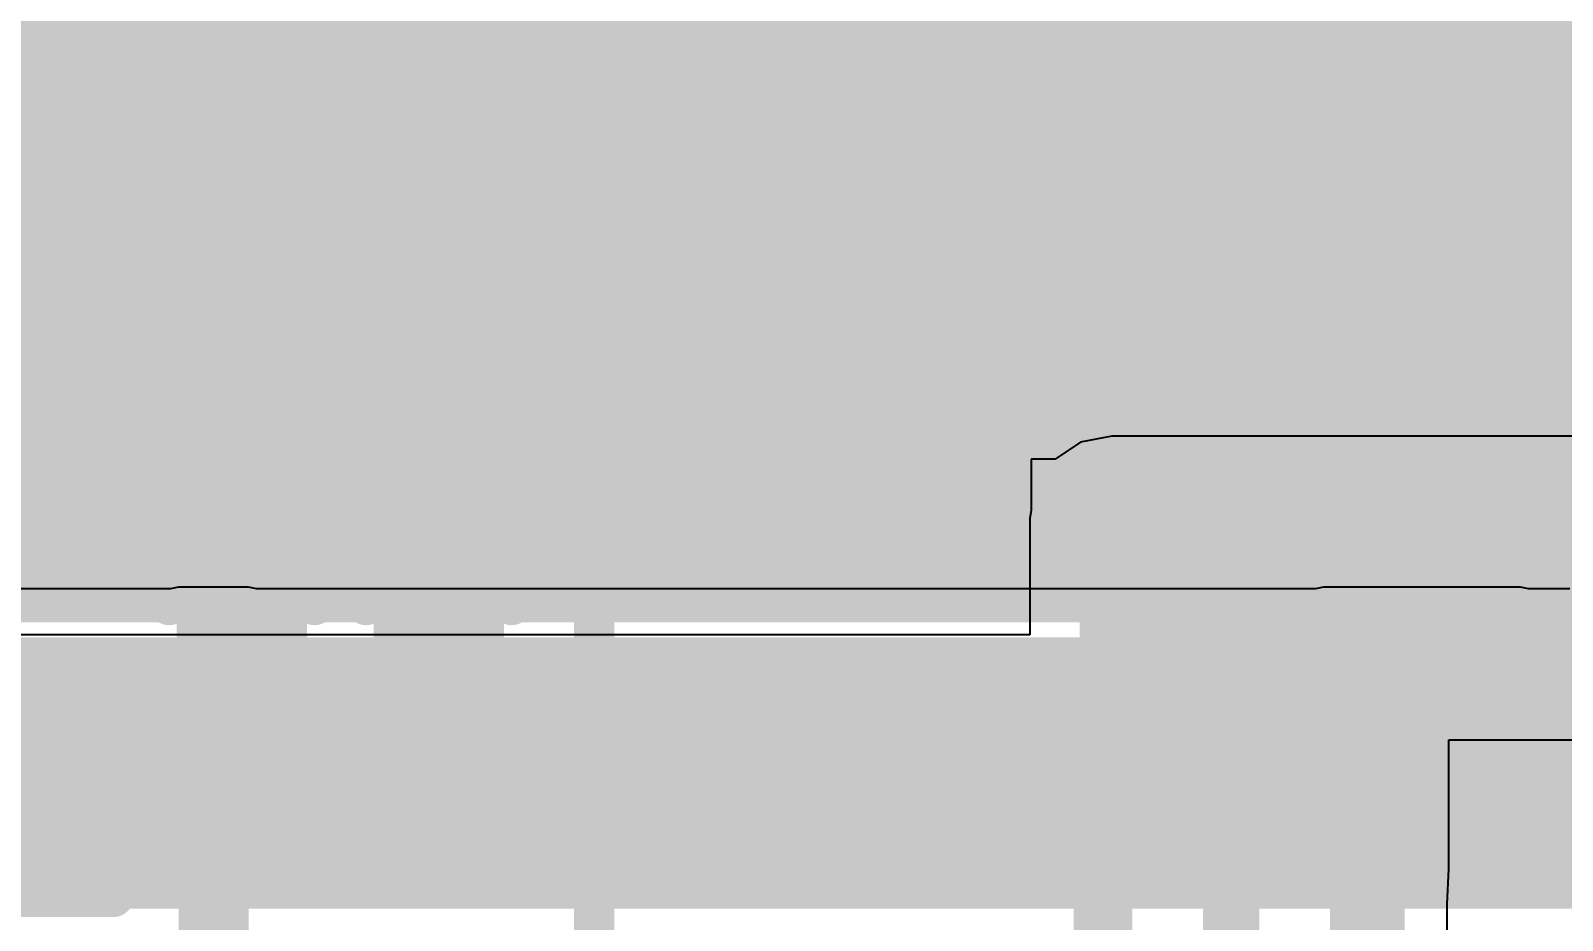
# Model space of a CAD drawing. Header units: millimetres. Extents: x -0.24 to 4.31, y 0 to 2.89.
# Drawn here: x 0.0995 to 0.2891, y 0.3333 to 0.4435 of the extents above; entities that cross this region are included whole.
import ezdxf

# ---------------------------------------------------------------- set-up
doc = ezdxf.new("R2010")
doc.units = ezdxf.units.MM
doc.header["$MEASUREMENT"] = 0
for name, color, linetype in [('BottomLayer', 5, 'Continuous'), ('BottomPaste', 16, 'Continuous'), ('BottomSolder', 6, 'Continuous'), ('TopLayer', 1, 'Continuous'), ('TopOverlay', 2, 'Continuous'), ('TopPaste', 8, 'Continuous'), ('TopSolder', 216, 'Continuous'), ('ViaHoleLayer', 16, 'Continuous')]:
    doc.layers.add(name, color=color, linetype=linetype)
doc.styles.add('Arial', font='arial.ttf', dxfattribs={"height": 0.2})

# ---------------------------------------------------------------- blocks, each defined once
blk = doc.blocks.new('QFNWB_56__7_7__B_29')
at = {"layer": 'BottomLayer'}
for points in [[(0.1122, 0.1122), (0.1122, -0.1122), (-0.1122, -0.1122), (-0.1122, 0.1122)], [(-0.14764, 0.09094), (-0.12205, 0.09094), (-0.12205, 0.08228), (-0.14764, 0.08228)], [(-0.14764, 0.0752), (-0.12205, 0.0752), (-0.12205, 0.06654), (-0.14764, 0.06654)], [(-0.14764, 0.05945), (-0.12205, 0.05945), (-0.12205, 0.05079), (-0.14764, 0.05079)], [(-0.14764, 0.0437), (-0.12205, 0.0437), (-0.12205, 0.03504), (-0.14764, 0.03504)], [(-0.14764, 0.02795), (-0.12205, 0.02795), (-0.12205, 0.01929), (-0.14764, 0.01929)], [(-0.14764, 0.0122), (-0.12205, 0.0122), (-0.12205, 0.00354), (-0.14764, 0.00354)], [(-0.14764, -0.00354), (-0.12205, -0.00354), (-0.12205, -0.0122), (-0.14764, -0.0122)], [(-0.14764, -0.01929), (-0.12205, -0.01929), (-0.12205, -0.02795), (-0.14764, -0.02795)], [(-0.14764, -0.03504), (-0.12205, -0.03504), (-0.12205, -0.0437), (-0.14764, -0.0437)], [(-0.14764, -0.05079), (-0.12205, -0.05079), (-0.12205, -0.05945), (-0.14764, -0.05945)], [(-0.14764, -0.06654), (-0.12205, -0.06654), (-0.12205, -0.0752), (-0.14764, -0.0752)], [(-0.14764, -0.08228), (-0.12205, -0.08228), (-0.12205, -0.09094), (-0.14764, -0.09094)]]:
    blk.add_hatch(color=5, dxfattribs=at).paths.add_polyline_path(points)
at = {"layer": 'BottomPaste'}
for points in [[(0.1122, 0.1122), (0.1122, -0.1122), (-0.1122, -0.1122), (-0.1122, 0.1122)], [(-0.14764, 0.09094), (-0.12205, 0.09094), (-0.12205, 0.08228), (-0.14764, 0.08228)], [(-0.14764, 0.0752), (-0.12205, 0.0752), (-0.12205, 0.06654), (-0.14764, 0.06654)], [(-0.14764, 0.05945), (-0.12205, 0.05945), (-0.12205, 0.05079), (-0.14764, 0.05079)], [(-0.14764, 0.0437), (-0.12205, 0.0437), (-0.12205, 0.03504), (-0.14764, 0.03504)], [(-0.14764, 0.02795), (-0.12205, 0.02795), (-0.12205, 0.01929), (-0.14764, 0.01929)], [(-0.14764, 0.0122), (-0.12205, 0.0122), (-0.12205, 0.00354), (-0.14764, 0.00354)], [(-0.14764, -0.00354), (-0.12205, -0.00354), (-0.12205, -0.0122), (-0.14764, -0.0122)], [(-0.14764, -0.01929), (-0.12205, -0.01929), (-0.12205, -0.02795), (-0.14764, -0.02795)], [(-0.14764, -0.03504), (-0.12205, -0.03504), (-0.12205, -0.0437), (-0.14764, -0.0437)], [(-0.14764, -0.05079), (-0.12205, -0.05079), (-0.12205, -0.05945), (-0.14764, -0.05945)], [(-0.14764, -0.06654), (-0.12205, -0.06654), (-0.12205, -0.0752), (-0.14764, -0.0752)], [(-0.14764, -0.08228), (-0.12205, -0.08228), (-0.12205, -0.09094), (-0.14764, -0.09094)]]:
    blk.add_hatch(color=16, dxfattribs=at).paths.add_polyline_path(points)
at = {"layer": 'BottomSolder'}
for points in [[(0.1162, 0.1162), (0.1162, -0.1162), (-0.1162, -0.1162), (-0.1162, 0.1162)], [(-0.15164, 0.09494), (-0.11805, 0.09494), (-0.11805, 0.07828), (-0.15164, 0.07828)], [(-0.15164, 0.0792), (-0.11805, 0.0792), (-0.11805, 0.06254), (-0.15164, 0.06254)], [(-0.15164, 0.06345), (-0.11805, 0.06345), (-0.11805, 0.04679), (-0.15164, 0.04679)], [(-0.15164, 0.0477), (-0.11805, 0.0477), (-0.11805, 0.03104), (-0.15164, 0.03104)], [(-0.15164, 0.03195), (-0.11805, 0.03195), (-0.11805, 0.01529), (-0.15164, 0.01529)], [(-0.15164, 0.0162), (-0.11805, 0.0162), (-0.11805, -0.00046), (-0.15164, -0.00046)], [(-0.15164, 0.00046), (-0.11805, 0.00046), (-0.11805, -0.0162), (-0.15164, -0.0162)], [(-0.15164, -0.01529), (-0.11805, -0.01529), (-0.11805, -0.03195), (-0.15164, -0.03195)], [(-0.15164, -0.03104), (-0.11805, -0.03104), (-0.11805, -0.0477), (-0.15164, -0.0477)], [(-0.15164, -0.04679), (-0.11805, -0.04679), (-0.11805, -0.06345), (-0.15164, -0.06345)], [(-0.15164, -0.06254), (-0.11805, -0.06254), (-0.11805, -0.0792), (-0.15164, -0.0792)], [(-0.15164, -0.07828), (-0.11805, -0.07828), (-0.11805, -0.09495), (-0.15164, -0.09495)], [(-0.15164, -0.09403), (-0.11805, -0.09403), (-0.11805, -0.11069), (-0.15164, -0.11069)]]:
    blk.add_hatch(color=6, dxfattribs=at).paths.add_polyline_path(points)
blk = doc.blocks.new('CAP_0201_34')
at = {"layer": 'TopLayer'}
for points in [[(-0.01772, 0.00591), (-0.00591, 0.00591), (-0.00591, -0.00591), (-0.01772, -0.00591)], [(0.00591, 0.00591), (0.01772, 0.00591), (0.01772, -0.00591), (0.00591, -0.00591)]]:
    blk.add_hatch(color=1, dxfattribs=at).paths.add_polyline_path(points)
at = {"layer": 'TopPaste'}
for points in [[(-0.01772, 0.00591), (-0.00591, 0.00591), (-0.00591, -0.00591), (-0.01772, -0.00591)], [(0.00591, 0.00591), (0.01772, 0.00591), (0.01772, -0.00591), (0.00591, -0.00591)]]:
    blk.add_hatch(color=8, dxfattribs=at).paths.add_polyline_path(points)
at = {"layer": 'TopSolder'}
for points in [[(-0.01988, 0.00807), (-0.00374, 0.00807), (-0.00374, -0.00807), (-0.01988, -0.00807)], [(0.00374, 0.00807), (0.01988, 0.00807), (0.01988, -0.00807), (0.00374, -0.00807)]]:
    blk.add_hatch(color=216, dxfattribs=at).paths.add_polyline_path(points)
at = {"layer": 'TopOverlay', "const_width": 0.005}
for points in [[(-0.008, 0.009), (-0.021, 0.009)], [(-0.021, -0.009), (-0.021, 0.009)], [(0.021, 0.009), (0.008, 0.009)], [(0.021, -0.009), (0.021, 0.009)], [(-0.008, -0.009), (-0.021, -0.009)], [(0.021, -0.009), (0.008, -0.009)]]:
    blk.add_lwpolyline(points, dxfattribs=at)
at = {"layer": 'TopOverlay', "const_width": 0.0025}
for points in [[(-0.02225, 0.009, 1), (-0.01975, 0.009, 1)], [(-0.02225, 0.009, 1), (-0.01975, 0.009, 1)], [(-0.00925, 0.009, 1), (-0.00675, 0.009, 1)], [(0.00675, 0.009, 1), (0.00925, 0.009, 1)], [(0.01975, 0.009, 1), (0.02225, 0.009, 1)], [(0.01975, 0.009, 1), (0.02225, 0.009, 1)], [(-0.02225, -0.009, 1), (-0.01975, -0.009, 1)], [(-0.02225, -0.009, 1), (-0.01975, -0.009, 1)], [(-0.00925, -0.009, 1), (-0.00675, -0.009, 1)], [(0.00675, -0.009, 1), (0.00925, -0.009, 1)], [(0.01975, -0.009, 1), (0.02225, -0.009, 1)], [(0.01975, -0.009, 1), (0.02225, -0.009, 1)]]:
    blk.add_lwpolyline(points, format="xyb", close=True, dxfattribs=at)
blk = doc.blocks.new('IND_0603__1608_M_______56')
at = {"layer": 'TopLayer'}
for points in [[(-0.03937, 0.01575), (-0.01575, 0.01575), (-0.01575, -0.01575), (-0.03937, -0.01575)], [(0.01575, 0.01575), (0.03937, 0.01575), (0.03937, -0.01575), (0.01575, -0.01575)]]:
    blk.add_hatch(color=1, dxfattribs=at).paths.add_polyline_path(points)
at = {"layer": 'TopPaste'}
for points in [[(-0.03937, 0.01575), (-0.01575, 0.01575), (-0.01575, -0.01575), (-0.03937, -0.01575)], [(0.01575, 0.01575), (0.03937, 0.01575), (0.03937, -0.01575), (0.01575, -0.01575)]]:
    blk.add_hatch(color=8, dxfattribs=at).paths.add_polyline_path(points)
at = {"layer": 'TopSolder'}
for points in [[(-0.04337, 0.01975), (-0.01175, 0.01975), (-0.01175, -0.01975), (-0.04337, -0.01975)], [(0.01175, 0.01975), (0.04337, 0.01975), (0.04337, -0.01975), (0.01175, -0.01975)]]:
    blk.add_hatch(color=216, dxfattribs=at).paths.add_polyline_path(points)
at = {"layer": 'TopOverlay', "const_width": 0.005}
for points in [[(0.009, 0.018), (-0.008, 0.018)], [(0.009, -0.018), (-0.008, -0.018)]]:
    blk.add_lwpolyline(points, dxfattribs=at)
at = {"layer": 'TopOverlay', "const_width": 0.0025}
for points in [[(-0.00925, 0.018, 1), (-0.00675, 0.018, 1)], [(0.00775, 0.018, 1), (0.01025, 0.018, 1)], [(-0.00925, -0.018, 1), (-0.00675, -0.018, 1)], [(0.00775, -0.018, 1), (0.01025, -0.018, 1)]]:
    blk.add_lwpolyline(points, format="xyb", close=True, dxfattribs=at)
blk = doc.blocks.new('CAP_0201_68')
at = {"layer": 'TopLayer'}
for points in [[(-0.01772, 0.00591), (-0.00591, 0.00591), (-0.00591, -0.00591), (-0.01772, -0.00591)], [(0.00591, 0.00591), (0.01772, 0.00591), (0.01772, -0.00591), (0.00591, -0.00591)]]:
    blk.add_hatch(color=1, dxfattribs=at).paths.add_polyline_path(points)
at = {"layer": 'TopPaste'}
for points in [[(-0.01772, 0.00591), (-0.00591, 0.00591), (-0.00591, -0.00591), (-0.01772, -0.00591)], [(0.00591, 0.00591), (0.01772, 0.00591), (0.01772, -0.00591), (0.00591, -0.00591)]]:
    blk.add_hatch(color=8, dxfattribs=at).paths.add_polyline_path(points)
at = {"layer": 'TopSolder'}
for points in [[(-0.01988, 0.00807), (-0.00374, 0.00807), (-0.00374, -0.00807), (-0.01988, -0.00807)], [(0.00374, 0.00807), (0.01988, 0.00807), (0.01988, -0.00807), (0.00374, -0.00807)]]:
    blk.add_hatch(color=216, dxfattribs=at).paths.add_polyline_path(points)
at = {"layer": 'TopOverlay', "const_width": 0.005}
for points in [[(-0.008, 0.009), (-0.021, 0.009)], [(-0.021, -0.009), (-0.021, 0.009)], [(0.021, 0.009), (0.008, 0.009)], [(0.021, -0.009), (0.021, 0.009)], [(-0.008, -0.009), (-0.021, -0.009)], [(0.021, -0.009), (0.008, -0.009)]]:
    blk.add_lwpolyline(points, dxfattribs=at)
at = {"layer": 'TopOverlay', "const_width": 0.0025}
for points in [[(-0.02225, 0.009, 1), (-0.01975, 0.009, 1)], [(-0.02225, 0.009, 1), (-0.01975, 0.009, 1)], [(-0.00925, 0.009, 1), (-0.00675, 0.009, 1)], [(0.00675, 0.009, 1), (0.00925, 0.009, 1)], [(0.01975, 0.009, 1), (0.02225, 0.009, 1)], [(0.01975, 0.009, 1), (0.02225, 0.009, 1)], [(-0.02225, -0.009, 1), (-0.01975, -0.009, 1)], [(-0.02225, -0.009, 1), (-0.01975, -0.009, 1)], [(-0.00925, -0.009, 1), (-0.00675, -0.009, 1)], [(0.00675, -0.009, 1), (0.00925, -0.009, 1)], [(0.01975, -0.009, 1), (0.02225, -0.009, 1)], [(0.01975, -0.009, 1), (0.02225, -0.009, 1)]]:
    blk.add_lwpolyline(points, format="xyb", close=True, dxfattribs=at)
blk = doc.blocks.new('C___0402_69')
at = {"layer": 'TopLayer'}
for points in [[(-0.0275, -0.0125), (-0.0275, 0.0125), (-0.0095, 0.0125), (-0.0095, -0.0125)], [(0.0095, -0.0125), (0.0095, 0.0125), (0.0275, 0.0125), (0.0275, -0.0125)]]:
    blk.add_hatch(color=1, dxfattribs=at).paths.add_polyline_path(points)
at = {"layer": 'TopPaste'}
for points in [[(-0.0275, -0.0125), (-0.0275, 0.0125), (-0.0095, 0.0125), (-0.0095, -0.0125)], [(0.0095, -0.0125), (0.0095, 0.0125), (0.0275, 0.0125), (0.0275, -0.0125)]]:
    blk.add_hatch(color=8, dxfattribs=at).paths.add_polyline_path(points)
at = {"layer": 'TopSolder'}
for points in [[(-0.02986, -0.01486), (-0.02986, 0.01486), (-0.00714, 0.01486), (-0.00714, -0.01486)], [(0.00714, -0.01486), (0.00714, 0.01486), (0.02986, 0.01486), (0.02986, -0.01486)]]:
    blk.add_hatch(color=216, dxfattribs=at).paths.add_polyline_path(points)
at = {"layer": 'TopOverlay', "const_width": 0.005}
for points in [[(-0.011, 0.016), (-0.031, 0.016)], [(-0.031, -0.016), (-0.031, 0.016)], [(0.031, 0.016), (0.011, 0.016)], [(0.031, -0.016), (0.031, 0.016)], [(-0.011, -0.016), (-0.031, -0.016)], [(0.031, -0.016), (0.011, -0.016)]]:
    blk.add_lwpolyline(points, dxfattribs=at)
at = {"layer": 'TopOverlay', "const_width": 0.0025}
for points in [[(-0.03225, 0.016, 1), (-0.02975, 0.016, 1)], [(-0.03225, 0.016, 1), (-0.02975, 0.016, 1)], [(-0.01225, 0.016, 1), (-0.00975, 0.016, 1)], [(0.00975, 0.016, 1), (0.01225, 0.016, 1)], [(0.02975, 0.016, 1), (0.03225, 0.016, 1)], [(0.02975, 0.016, 1), (0.03225, 0.016, 1)], [(-0.03225, -0.016, 1), (-0.02975, -0.016, 1)], [(-0.03225, -0.016, 1), (-0.02975, -0.016, 1)], [(-0.01225, -0.016, 1), (-0.00975, -0.016, 1)], [(0.00975, -0.016, 1), (0.01225, -0.016, 1)], [(0.02975, -0.016, 1), (0.03225, -0.016, 1)], [(0.02975, -0.016, 1), (0.03225, -0.016, 1)]]:
    blk.add_lwpolyline(points, format="xyb", close=True, dxfattribs=at)

msp = doc.modelspace()

# ---------------------------------------------------------------- hatches: boundary and pattern name
at = {"layer": 'BottomLayer'}
h = msp.add_hatch(color=5, dxfattribs=at)
edge = h.paths.add_edge_path()
edge.add_arc((0.12473, 0.419), 0.01181, 0, 360)
h = msp.add_hatch(color=5, dxfattribs=at)
edge = h.paths.add_edge_path()
edge.add_arc((0.17112, 0.419), 0.01181, 0, 360)
h = msp.add_hatch(color=5, dxfattribs=at)
edge = h.paths.add_edge_path()
edge.add_arc((0.21752, 0.419), 0.01181, 0, 360)
h = msp.add_hatch(color=5, dxfattribs=at)
edge = h.paths.add_edge_path()
edge.add_arc((0.26392, 0.419), 0.01181, 0, 360)
for points in [[(0.1178, 0.2965), (0.12647, 0.2965), (0.12647, 0.36432), (0.1178, 0.36432)], [(0.25954, 0.33872), (0.28395, 0.33872), (0.28395, 0.36432), (0.25954, 0.36432)], [(0.25954, 0.33872), (0.28395, 0.33872), (0.28395, 0.35152), (0.25954, 0.35152)]]:
    msp.add_hatch(color=5, dxfattribs=at).paths.add_polyline_path(points)
at = {"layer": 'BottomSolder'}
h = msp.add_hatch(color=6, dxfattribs=at)
edge = h.paths.add_edge_path()
edge.add_arc((0.12473, 0.419), 0.01581, 0, 360)
h = msp.add_hatch(color=6, dxfattribs=at)
edge = h.paths.add_edge_path()
edge.add_arc((0.17112, 0.419), 0.01581, 0, 360)
h = msp.add_hatch(color=6, dxfattribs=at)
edge = h.paths.add_edge_path()
edge.add_arc((0.21752, 0.419), 0.01581, 0, 360)
h = msp.add_hatch(color=6, dxfattribs=at)
edge = h.paths.add_edge_path()
edge.add_arc((0.26392, 0.419), 0.01581, 0, 360)
at = {"layer": 'TopLayer'}
for points in [[(0.1, 0.391), (0.288, 0.391), (0.288, 0.58), (0.1, 0.58)], [(0.27175, 0.3911), (0.30914, 0.3911), (0.30914, 0.43007), (0.27175, 0.43007)], [(0.08123, 0.37022), (0.15592, 0.37022), (0.15592, 0.40166), (0.08123, 0.40166)], [(0.23337, 0.3658), (0.51981, 0.3658), (0.51981, 0.38306), (0.23337, 0.38306)], [(0.23337, 0.33966), (0.26487, 0.33966), (0.26487, 0.38038), (0.23337, 0.38038)], [(0.08123, 0.33966), (0.26487, 0.33966), (0.26487, 0.35841), (0.08123, 0.35841)]]:
    msp.add_hatch(color=1, dxfattribs=at).paths.add_polyline_path(points)
h = msp.add_hatch(color=1, dxfattribs=at)
edge = h.paths.add_edge_path()
edge.add_arc((0.12473, 0.419), 0.01181, 0, 360)
h = msp.add_hatch(color=1, dxfattribs=at)
edge = h.paths.add_edge_path()
edge.add_arc((0.17112, 0.419), 0.01181, 0, 360)
h = msp.add_hatch(color=1, dxfattribs=at)
edge = h.paths.add_edge_path()
edge.add_arc((0.21752, 0.419), 0.01181, 0, 360)
h = msp.add_hatch(color=1, dxfattribs=at)
edge = h.paths.add_edge_path()
edge.add_arc((0.26392, 0.419), 0.01181, 0, 360)
at = {"layer": 'TopSolder'}
h = msp.add_hatch(color=216, dxfattribs=at)
edge = h.paths.add_edge_path()
edge.add_arc((0.12473, 0.419), 0.01581, 0, 360)
h = msp.add_hatch(color=216, dxfattribs=at)
edge = h.paths.add_edge_path()
edge.add_arc((0.17112, 0.419), 0.01581, 0, 360)
h = msp.add_hatch(color=216, dxfattribs=at)
edge = h.paths.add_edge_path()
edge.add_arc((0.21752, 0.419), 0.01581, 0, 360)
h = msp.add_hatch(color=216, dxfattribs=at)
edge = h.paths.add_edge_path()
edge.add_arc((0.26392, 0.419), 0.01581, 0, 360)
at = {"layer": 'ViaHoleLayer'}
h = msp.add_hatch(color=16, dxfattribs=at)
edge = h.paths.add_edge_path()
edge.add_arc((0.12473, 0.419), 0.00591, 0, 360)
h = msp.add_hatch(color=16, dxfattribs=at)
edge = h.paths.add_edge_path()
edge.add_arc((0.17112, 0.419), 0.00591, 0, 360)
h = msp.add_hatch(color=16, dxfattribs=at)
edge = h.paths.add_edge_path()
edge.add_arc((0.21752, 0.419), 0.00591, 0, 360)
h = msp.add_hatch(color=16, dxfattribs=at)
edge = h.paths.add_edge_path()
edge.add_arc((0.26392, 0.419), 0.00591, 0, 360)

# ---------------------------------------------------------------- linework, layer by layer
at = {"layer": 'BottomLayer'}
for p, q in [((0.11682, 0.37432), (0.08095, 0.37432)), ((0.1178, 0.37451), (0.11682, 0.37432)), ((0.12647, 0.37451), (0.1178, 0.37451)), ((0.12745, 0.37432), (0.12647, 0.37451)), ((0.25855, 0.37432), (0.12745, 0.37432)), ((0.25954, 0.37451), (0.25855, 0.37432)), ((0.28395, 0.37451), (0.25954, 0.37451)), ((0.28493, 0.37432), (0.28395, 0.37451)), ((0.29005, 0.37432), (0.28493, 0.37432))]:
    msp.add_line(p, q, dxfattribs=at)
at = {"layer": 'BottomLayer', "const_width": 0.007}
for points in [[(0.23237, 0.32832), (0.23237, 0.35152)], [(0.24812, 0.32426), (0.24812, 0.35152)], [(0.26387, 0.30506), (0.26387, 0.35152)]]:
    msp.add_lwpolyline(points, dxfattribs=at)
at = {"layer": 'BottomLayer', "const_width": 0.0035}
for points in [[(0.23062, 0.35152, 1), (0.23412, 0.35152, 1)], [(0.24637, 0.35152, 1), (0.24987, 0.35152, 1)], [(0.26212, 0.35152, 1), (0.26562, 0.35152, 1)]]:
    msp.add_lwpolyline(points, format="xyb", close=True, dxfattribs=at)
at = {"layer": 'TopLayer'}
for p, q in [((0.23337, 0.39325), (0.22947, 0.39248)), ((0.30869, 0.39325), (0.23337, 0.39325)), ((0.22947, 0.39248), (0.22633, 0.39038)), ((0.22633, 0.39038), (0.22337, 0.39038)), ((0.22337, 0.39038), (0.22337, 0.38404)), ((0.22337, 0.38404), (0.22318, 0.38306)), ((0.22318, 0.38306), (0.22318, 0.36861)), ((0.22318, 0.36861), (0.08123, 0.36861)), ((0.27506, 0.34018), (0.27506, 0.3556)), ((0.27506, 0.3556), (0.51067, 0.3556)), ((0.27487, 0.33526), (0.27506, 0.33966)), ((0.27506, 0.33966), (0.27506, 0.34018)), ((0.27487, 0.29164), (0.27487, 0.33526)), ((0.27487, 0.33526), (0.27487, 0.33526))]:
    msp.add_line(p, q, dxfattribs=at)
at = {"layer": 'TopLayer', "const_width": 0.005}
msp.add_lwpolyline([(0.26392, 0.419), (0.27175, 0.41117)], dxfattribs=at)
at = {"layer": 'TopLayer', "const_width": 0.0025}
for points in [[(0.26267, 0.419, 1), (0.26517, 0.419, 1)], [(0.2705, 0.41117, 1), (0.273, 0.41117, 1)]]:
    msp.add_lwpolyline(points, format="xyb", close=True, dxfattribs=at)
at = {"layer": 'TopOverlay', "const_width": 0.005}
for points in [[(0.286, 0.44003), (0.34392, 0.44003)], [(0.286, 0.38026), (0.286, 0.44003)], [(0.068, 0.407), (0.16924, 0.407)], [(0.16924, 0.32611), (0.16924, 0.407)], [(0.286, 0.38026), (0.34392, 0.38026)]]:
    msp.add_lwpolyline(points, dxfattribs=at)
at = {"layer": 'TopOverlay', "const_width": 0.0025}
for points in [[(0.28475, 0.44003, 1), (0.28725, 0.44003, 1)], [(0.28475, 0.44003, 1), (0.28725, 0.44003, 1)], [(0.16799, 0.407, 1), (0.17049, 0.407, 1)], [(0.16799, 0.407, 1), (0.17049, 0.407, 1)], [(0.28475, 0.38026, 1), (0.28725, 0.38026, 1)], [(0.28475, 0.38026, 1), (0.28725, 0.38026, 1)]]:
    msp.add_lwpolyline(points, format="xyb", close=True, dxfattribs=at)

# ---------------------------------------------------------------- block references
for name, p, rotation in [('QFNWB_56__7_7__B_29', (0.193, 0.48636), 90), ('C___0402_69', (0.09373, 0.36716), 270), ('CAP_0201_34', (0.12564, 0.36432), 270), ('CAP_0201_68', (0.15002, 0.36432), 270), ('IND_0603__1608_M_______56', (0.24912, 0.34101), 270)]:
    msp.add_blockref(name, p, dxfattribs=dict(rotation=rotation))

# ---------------------------------------------------------------- texts
at = {"layer": 'TopOverlay', "style": 'Arial'}
msp.add_text('L3', height=0.025, rotation=90, dxfattribs=at).set_placement((0.30654, 0.31815))

doc.saveas('drawing.dxf')
